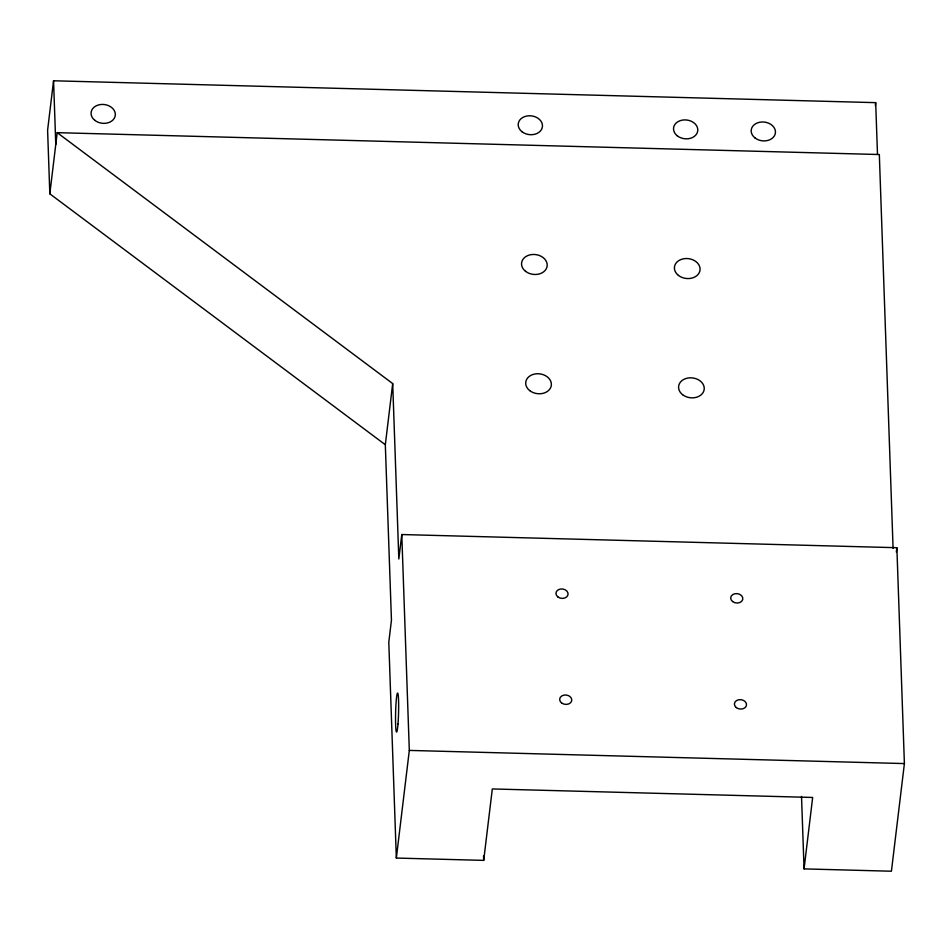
<?xml version="1.0" encoding="UTF-8"?>
<svg xmlns="http://www.w3.org/2000/svg" width="952" height="952" viewBox="0 0 952 952"><rect width="100%" height="100%" fill="white"/><g stroke="black" fill="none" stroke-linecap="round" stroke-linejoin="round"><path stroke-width="1.43" d="M877.494 154.438L875.685 102.649L53.562 80.777L47.6 130.198L49.825 193.827L385.322 444.739L391.45 620.157L388.797 642.183L396.341 858.049L483.699 860.382L492.315 788.946L812.663 797.455L804.059 868.89L891.417 871.223L904.4 763.575L896.867 547.709L401.78 534.536L398.828 559.002L392.7 383.585L57.191 132.661L49.825 193.827M385.322 444.739L392.7 383.585M396.341 858.049L409.312 750.414L401.78 534.536M875.34 105.553L875.685 102.649M896.344 552.017L896.867 547.709M57.191 132.661L879.327 154.533L893.083 548.388M409.312 750.414L904.4 763.575M801.524 796.443L804.059 868.89M483.545 855.943L483.699 860.382M53.562 80.777L55.775 144.406M94.855 120.357A12.174 9.425 6.9 0 0 115.014 116.644A12.174 9.425 6.9 0 0 99.746 104.66A12.174 9.425 6.9 0 0 94.855 120.357M521.993 131.709A12.174 9.425 6.9 0 0 542.152 128.008A12.174 9.425 6.9 0 0 526.884 116.013A12.174 9.425 6.9 0 0 521.993 131.709M677.312 135.839A12.174 9.425 6.9 0 0 697.471 132.138A12.174 9.425 6.9 0 0 682.203 120.142A12.174 9.425 6.9 0 0 677.312 135.839M754.972 137.909A12.174 9.425 6.9 0 0 775.13 134.208A12.174 9.425 6.9 0 0 759.863 122.213A12.174 9.425 6.9 0 0 754.972 137.909M678.407 275.39A12.888 9.984 6.9 0 0 699.744 271.463A12.888 9.984 6.9 0 0 683.584 258.777A12.888 9.984 6.9 0 0 678.407 275.39M525.54 271.32A12.888 9.984 6.9 0 0 546.865 267.393A12.888 9.984 6.9 0 0 530.704 254.708A12.888 9.984 6.9 0 0 525.54 271.32M682.572 394.675A12.888 9.984 6.9 0 0 703.909 390.748A12.888 9.984 6.9 0 0 687.749 378.063A12.888 9.984 6.9 0 0 682.572 394.675M529.705 390.606A12.888 9.984 6.9 0 0 551.029 386.69A12.888 9.984 6.9 0 0 534.869 373.993A12.888 9.984 6.9 0 0 529.705 390.606M557.848 596.904A6.093 4.712 6.9 0 0 567.928 595.048A6.093 4.712 6.9 0 0 560.3 589.05A6.093 4.712 6.9 0 0 557.848 596.904M736.289 707.586A6.093 4.712 6.9 0 0 746.368 705.729A6.093 4.712 6.9 0 0 738.74 699.732A6.093 4.712 6.9 0 0 736.289 707.586M561.561 702.933A6.093 4.712 6.9 0 0 571.628 701.088A6.093 4.712 6.9 0 0 564 695.091A6.093 4.712 6.9 0 0 561.561 702.933M732.588 601.545A6.093 4.712 6.9 0 0 742.667 599.689A6.093 4.712 6.9 0 0 735.027 593.703A6.093 4.712 6.9 0 0 732.588 601.545M397.984 724.032A19.48 1.476 -88.5 0 0 397.757 693.199A19.48 1.476 -88.5 0 0 395.532 720.462A19.48 1.476 -88.5 0 0 397.984 724.032"/></g></svg>
